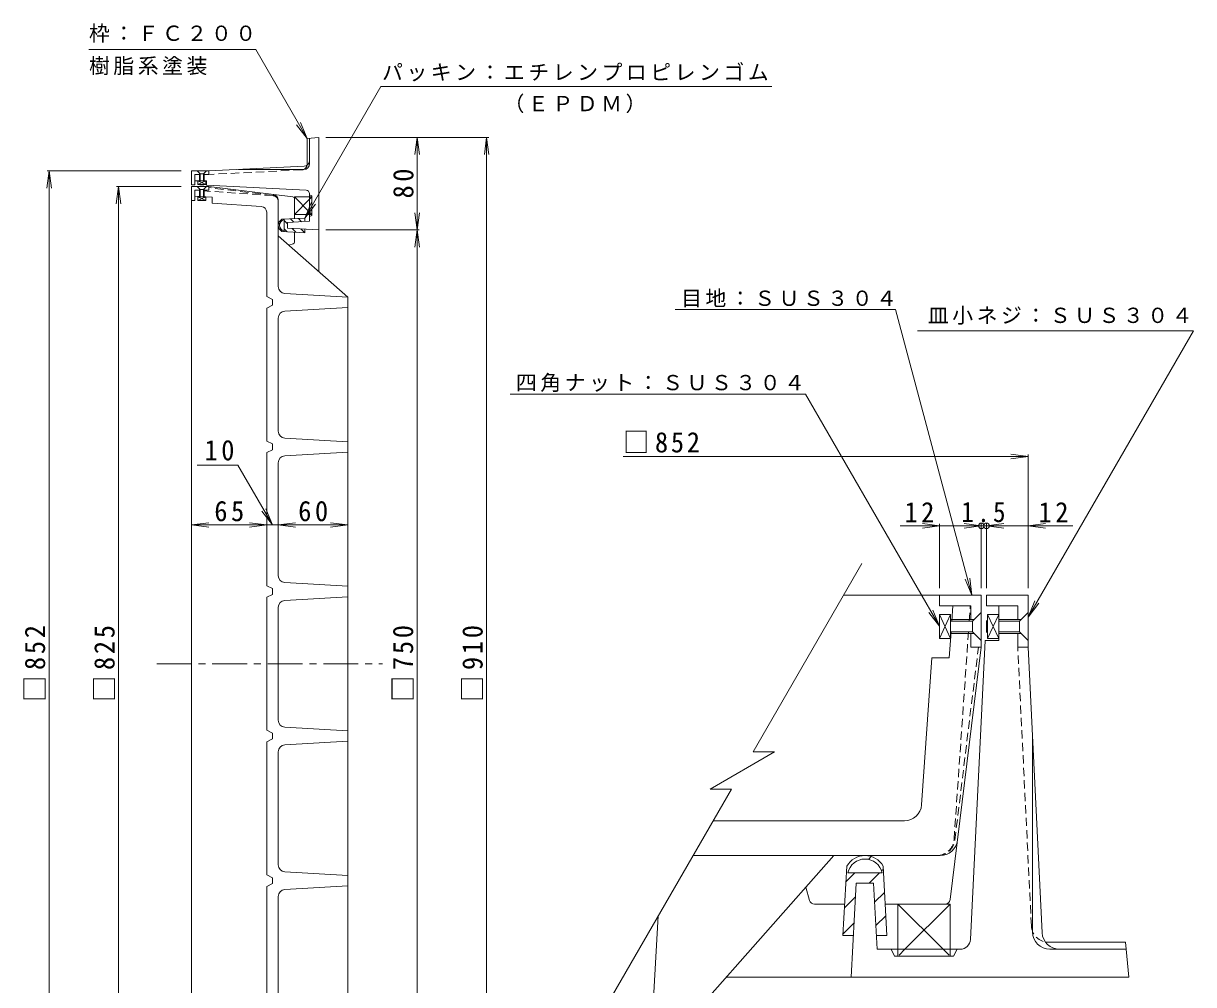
# Model space of a CAD drawing. Units: millimetres, scale not verified, with parts at other scales. Extents: x -1152 to 1125, y -823 to 838.
# Drawn here: x 114 to 1125, y -326 to 505 of the extents above; entities that cross this region are included whole.
import ezdxf

# ---------------------------------------------------------------- set-up
doc = ezdxf.new("R2010")
doc.units = ezdxf.units.MM
doc.header["$LTSCALE"] = 6
doc.header["$PDMODE"] = 32
doc.header["$PDSIZE"] = 4.8
doc.linetypes.add('CHAIN1', pattern=[8, 5, -1, 1, -1])
doc.linetypes.add('DASHED1', pattern=[1.8, 1.2, -0.6])
for name, color, linetype, lineweight in [('1-0_1-0ﾚｲﾔ', 2, 'Continuous', 9), ('1-1_1-1ﾚｲﾔ', 3, 'Continuous', 9), ('1-2_1-2ﾚｲﾔ', 6, 'Continuous', 9), ('1-E', 7, 'Continuous', 9), ('1-F', 7, 'Continuous', 9), ('D-0', 2, 'Continuous', 9), ('D-1', 3, 'Continuous', 9), ('D-2', 6, 'Continuous', 9), ('D-E', 7, 'Continuous', 9), ('D-F', 7, 'Continuous', 9)]:
    doc.layers.add(name, color=color, linetype=linetype, lineweight=lineweight)
doc.styles.add('ＭＳ ゴシック', font='')
doc.styles.get('ＭＳ ゴシック').set_extended_font_data('MS Gothic')

msp = doc.modelspace()

# ---------------------------------------------------------------- linework, layer by layer
at = {"layer": '1-0_1-0ﾚｲﾔ'}
for p, q in [((369.415, 405.965), (359.415, 404.965)), ((359.415, 382.878), (359.415, 404.965)), ((361.415, 383.215), (361.415, 405.165)), ((369.415, 290.048), (369.415, 405.965)), ((259.415, 376.965), (259.415, 364.965)), ((266.415, 374.965), (266.415, 368.465)), ((266.915, 368.465), (266.915, 374.465)), ((272.415, 376.965), (269.915, 374.465)), ((269.915, 368.465), (269.915, 374.465)), ((270.415, 374.965), (270.415, 368.465)), ((356.66, 380.986), (274.415, 376.954)), ((356.415, 378.215), (300.141, 378.215)), ((259.415, 364.965), (262.415, 364.965)), ((262.415, 373.965), (262.415, 364.965)), ((262.415, 373.965), (266.415, 373.965)), ((272.415, 368.465), (262.415, 368.465)), ((264.915, 368.465), (271.915, 365.265)), ((271.915, 368.465), (264.915, 365.265)), ((266.915, 364.965), (266.615, 365.265)), ((266.915, 365.265), (266.915, 364.965)), ((266.915, 364.965), (269.915, 364.965)), ((270.415, 373.965), (274.415, 373.965)), ((271.915, 365.265), (271.915, 368.465)), ((272.415, 368.465), (272.415, 364.559)), ((358.566, 360.359), (272.415, 364.559)), ((361.415, 357.363), (361.415, 333.465)), ((361.415, 333.465), (342.415, 332.465)), ((342.415, 327.465), (342.415, 332.465)), ((342.415, 327.465), (369.415, 325.965))]:
    msp.add_line(p, q, dxfattribs=at)
at = {"layer": '1-0_1-0ﾚｲﾔ', "linetype": 'DASHED1'}
msp.add_line((354.66, 377.884), (274.415, 373.95), dxfattribs=at)
at = {"layer": '1-0_1-0ﾚｲﾔ'}
for points in [[(259.415, 376.965), (274.415, 376.965), (274.415, 373.965)], [(264.415, 376.965), (266.915, 374.465), (269.915, 374.465)], [(264.915, 368.465), (264.915, 365.265), (271.915, 365.265)], [(269.915, 365.265), (269.915, 364.965), (270.215, 365.265)], [(361.415, 337.465), (363.415, 338.465), (363.415, 355.465), (361.415, 356.465)]]:
    msp.add_lwpolyline(points, dxfattribs=at)
for centre, radius, start, end in [((356.415, 385.98), 5, 272.80643, 0), ((356.415, 383.215), 5, 270, 0), ((354.415, 382.878), 5, 348.84421, 0), ((358.415, 357.363), 3, 0, 87.10945)]:
    msp.add_arc(centre, radius, start, end, dxfattribs=at)
at = {"layer": '1-0_1-0ﾚｲﾔ', "linetype": 'DASHED1'}
msp.add_arc((354.415, 382.878), 5, 272.80652, 348.84421, dxfattribs=at)
at = {"layer": '1-1_1-1ﾚｲﾔ'}
for p, q in [((259.415, 363.465), (259.415, -461.535)), ((259.415, 363.465), (274.415, 363.465)), ((262.415, 351.465), (262.415, 360.465)), ((262.415, 360.465), (266.415, 360.465)), ((266.915, 354.946), (262.415, 355.257)), ((264.915, 354.6), (271.915, 351.4)), ((271.915, 354.6), (264.915, 351.4)), ((266.415, 361.465), (266.415, 354.6)), ((266.915, 354.6), (266.915, 360.965)), ((272.415, 363.465), (269.915, 360.965)), ((269.915, 354.6), (269.915, 360.965)), ((277.415, 354.219), (269.915, 354.738)), ((270.415, 361.465), (270.415, 354.6)), ((270.415, 360.465), (274.415, 360.465)), ((347.099, 354.49), (274.415, 363.465)), ((274.415, 360.465), (274.415, 363.465)), ((277.415, 349.219), (277.415, 354.219)), ((259.415, 351.465), (262.415, 351.465)), ((319.76, 346.287), (277.415, 349.219)), ((334.415, 277.125), (334.415, 351.636)), ((348.415, 335.785), (348.415, 353.001)), ((324.415, 341.299), (324.415, 268.465)), ((348.415, 315.459), (348.415, 324.127)), ((334.415, 320.965), (394.415, 267.965)), ((347.327, 314.017), (343.514, 312.927)), ((324.415, 268.465), (329.415, 265.965)), ((329.415, 265.965), (329.415, 260.965)), ((340.066, 271.135), (394.415, 267.965)), ((394.415, -366.035), (394.415, 267.965)), ((340.066, 255.795), (394.415, 258.965)), ((334.415, 152.125), (334.415, 249.805)), ((324.415, 143.465), (329.415, 140.965)), ((340.066, 146.135), (394.415, 142.965)), ((329.415, 140.965), (329.415, 135.965)), ((340.066, 130.795), (394.415, 133.965)), ((334.415, 27.125), (334.415, 124.805)), ((340.066, 21.135), (394.415, 17.965)), ((324.415, 18.465), (329.415, 15.965)), ((329.415, 10.965), (324.415, 8.465)), ((329.415, 15.965), (329.415, 10.965)), ((324.415, -106.535), (324.415, 8.465)), ((340.066, 5.795), (394.415, 8.965)), ((334.415, -97.875), (334.415, -0.195)), ((329.415, -109.035), (324.415, -106.535)), ((329.415, -114.035), (329.415, -109.035)), ((340.066, -103.864), (394.415, -107.035)), ((324.415, -116.535), (329.415, -114.035)), ((340.066, -119.205), (394.415, -116.035)), ((334.415, -125.195), (334.415, -222.875)), ((340.066, -228.864), (394.415, -232.035)), ((324.415, -241.535), (329.415, -239.035)), ((329.415, -239.035), (329.415, -234.035)), ((340.066, -244.205), (394.415, -241.035)), ((334.415, -250.195), (334.415, -347.875))]:
    msp.add_line(p, q, dxfattribs=at)
at = {"layer": '1-1_1-1ﾚｲﾔ', "linetype": 'DASHED1'}
for p, q in [((266.915, 359.97), (262.415, 360.281)), ((329.76, 355.619), (269.915, 359.762)), ((330.022, 355.834), (274.415, 362.631))]:
    msp.add_line(p, q, dxfattribs=at)
at = {"layer": '1-1_1-1ﾚｲﾔ', "linetype": 'CHAIN1'}
msp.add_line((229.415, -49.035), (424.415, -49.035), dxfattribs=at)
at = {"layer": '1-1_1-1ﾚｲﾔ'}
for points in [[(264.415, 363.465), (266.915, 360.965), (269.915, 360.965)], [(329.415, 260.965), (324.415, 258.465), (324.415, 143.465)], [(329.415, 135.965), (324.415, 133.465), (324.415, 18.465)], [(329.415, -234.035), (324.415, -231.535), (324.415, -116.535)], [(329.415, -359.035), (324.415, -356.535), (324.415, -241.535)]]:
    msp.add_lwpolyline(points, dxfattribs=at)
msp.add_lwpolyline([(264.915, 354.6), (264.915, 351.4), (271.915, 351.4), (271.915, 354.6)], close=True, dxfattribs=at)
at = {"layer": '1-1_1-1ﾚｲﾔ', "linetype": 'DASHED1'}
for centre, end in [((329.415, 350.631), 86.03969), ((329.415, 350.871), 83.03145)]:
    msp.add_arc(centre, 5, 0, end, dxfattribs=at)
at = {"layer": '1-1_1-1ﾚｲﾔ'}
for centre, radius, start, end in [((329.415, 351.636), 5, 0, 82.96114), ((346.915, 353.001), 1.5, 0, 82.9615), ((319.415, 341.299), 5, 0, 86.03975), ((346.915, 315.459), 1.5, 285.94189, 0), ((340.415, 277.125), 6, 180, 266.66078), ((340.415, 249.805), 6, 93.33922, 180), ((340.415, 152.125), 6, 180, 266.66077), ((340.415, 124.805), 6, 93.33923, 180), ((340.415, 27.125), 6, 180, 266.66077), ((340.415, -0.195), 6, 93.33923, 180), ((340.415, -97.875), 6, 180, 266.66077), ((340.415, -125.195), 6, 93.33923, 180), ((340.415, -222.875), 6, 180, 266.66077), ((340.415, -250.195), 6, 93.33923, 180)]:
    msp.add_arc(centre, radius, start, end, dxfattribs=at)
at = {"layer": '1-2_1-2ﾚｲﾔ'}
for p, q in [((348.415, 354.465), (348.415, 339.465)), ((348.415, 354.465), (361.415, 341.465)), ((361.415, 354.465), (348.415, 354.465)), ((348.415, 339.465), (361.415, 352.465)), ((357.415, 336.259), (337.497, 335.21)), ((338.309, 335.253), (338.847, 334.716)), ((339.415, 325.069), (339.415, 334.867)), ((339.415, 334.147), (342.415, 331.147)), ((345.027, 335.607), (347.881, 332.753)), ((348.415, 339.465), (361.415, 339.465)), ((351.744, 335.96), (354.598, 333.106)), ((357.415, 333.255), (357.415, 336.259)), ((334.699, 331.792), (335.517, 330.974)), ((337.48, 324.735), (357.415, 323.627)), ((339.415, 327.076), (342.008, 324.483)), ((346.314, 327.249), (349.495, 324.067)), ((353.801, 326.833), (356.982, 323.651)), ((357.415, 323.627), (357.415, 326.632))]:
    msp.add_line(p, q, dxfattribs=at)
at = {"layer": '1-2_1-2ﾚｲﾔ', "linetype": 'DASHED1'}
for p, q in [((361.415, 352.465), (363.415, 354.465)), ((363.415, 354.465), (361.415, 354.465)), ((363.415, 339.465), (363.415, 354.465)), ((361.415, 341.465), (363.415, 339.465)), ((361.415, 339.465), (363.415, 339.465))]:
    msp.add_line(p, q, dxfattribs=at)
at = {"layer": '1-2_1-2ﾚｲﾔ'}
for radius, start, end in [(6, 119.09898, 240.71602), (5, 101.53581, 258.46419)]:
    msp.add_arc((340.415, 329.968), radius, start, end, dxfattribs=at)
at = {"layer": '1-E'}
for p, q in [((357.415, 336.259), (423.063, 449.964)), ((423.063, 449.964), (760.874, 449.964)), ((359.415, 404.965), (350.284, 416.865)), ((359.415, 404.965), (353.675, 418.823)), ((357.415, 336.259), (363.155, 350.117)), ((357.415, 336.259), (366.547, 348.159))]:
    msp.add_line(p, q, dxfattribs=at)
msp.add_lwpolyline([(359.415, 404.965), (314.959, 481.965), (170.876, 481.965)], dxfattribs=at)
at = {"layer": '1-F'}
for p, q in [((375.415, 405.965), (516.215, 405.965)), ((454.415, 405.965), (452.457, 391.093)), ((454.415, 325.965), (454.415, 405.965)), ((454.415, 405.965), (456.373, 391.093)), ((514.415, 405.965), (512.457, 391.093)), ((514.415, -504.035), (514.415, 405.965)), ((514.415, 405.965), (516.373, 391.093)), ((136.415, 376.965), (134.457, 362.093)), ((250.415, 376.965), (134.615, 376.965)), ((136.415, -475.035), (136.415, 376.965)), ((136.415, 376.965), (138.373, 362.093)), ((196.415, 363.465), (194.457, 348.593)), ((250.415, 363.465), (194.615, 363.465)), ((196.415, -461.535), (196.415, 363.465)), ((196.415, 363.465), (198.373, 348.593)), ((454.415, 325.965), (452.457, 340.837)), ((454.415, 325.965), (456.373, 340.837)), ((375.415, 325.965), (456.215, 325.965)), ((454.415, 325.965), (452.457, 311.093)), ((454.415, -424.035), (454.415, 325.965)), ((454.415, 325.965), (456.373, 311.093)), ((329.415, 70.965), (320.284, 82.865)), ((329.415, 70.965), (323.675, 84.823)), ((259.415, 70.965), (274.287, 72.923)), ((259.415, 70.965), (324.415, 70.965)), ((259.415, 70.965), (274.287, 69.007)), ((324.415, 70.965), (309.543, 72.923)), ((324.415, 70.965), (309.543, 69.007)), ((324.415, 70.965), (334.415, 70.965)), ((334.415, 70.965), (349.287, 69.007)), ((394.415, 70.965), (379.543, 72.923)), ((394.415, 70.965), (379.543, 69.007))]:
    msp.add_line(p, q, dxfattribs=at)
for points in [[(329.415, 70.965), (299.508, 122.765), (264.197, 122.765)], [(394.415, 70.965), (334.415, 70.965), (349.287, 72.923)]]:
    msp.add_lwpolyline(points, dxfattribs=at)
at = {"layer": 'D-0'}
for p, q in [((946.302, 10.194), (946.302, 1.194)), ((982.301, 10.194), (946.302, 10.194)), ((973.301, 1.194), (946.302, 1.194)), ((956.801, -28.806), (956.801, 1.194)), ((973.301, 1.194), (973.301, -10.806)), ((956.801, -6.306), (947.201, -27.306)), ((956.801, -27.306), (947.201, -6.306)), ((946.301, -12.306), (947.201, -11.406)), ((947.201, -12.306), (946.301, -12.306)), ((946.301, -12.306), (946.301, -21.306)), ((976.302, -10.806), (956.801, -10.806)), ((956.801, -12.306), (974.802, -12.306)), ((932.483, -287.26), (945.082, -28.806)), ((956.801, -28.806), (945.082, -28.806)), ((947.201, -27.306), (956.801, -27.306)), ((956.801, -21.306), (974.802, -21.306)), ((976.302, -22.806), (956.801, -22.806)), ((973.301, -22.806), (973.301, -34.807)), ((982.301, -28.806), (974.802, -21.306)), ((994.363, -281.542), (982.268, -34.807)), ((986.051, -280.807), (986.051, -111.984)), ((833.801, -238.807), (829.301, -319.806)), ((833.801, -238.807), (848.801, -238.807)), ((851.801, -295.807), (848.801, -238.807)), ((1000.04, -289.807), (1066.301, -289.807)), ((1069.301, -319.806), (1066.301, -289.807)), ((923.494, -295.807), (851.801, -295.807)), ((1001.051, -295.807), (1066.901, -295.807)), ((721.551, -319.806), (1069.301, -319.806))]:
    msp.add_line(p, q, dxfattribs=at)
at = {"layer": 'D-0', "linetype": 'DASHED1'}
msp.add_line((985.058, -275.541), (973.257, -34.807), dxfattribs=at)
at = {"layer": 'D-0'}
for points in [[(982.301, 10.194), (982.301, -34.807), (973.301, -34.807)], [(956.801, -6.306), (947.201, -6.306), (947.201, -27.306)], [(982.301, -4.807), (974.802, -12.306), (974.802, -21.306)], [(947.201, -21.306), (946.301, -21.306), (947.201, -22.206)], [(863.801, -295.807), (866.801, -301.807), (917.801, -301.807), (920.801, -295.807)]]:
    msp.add_lwpolyline(points, dxfattribs=at)
at = {"layer": 'D-0', "linetype": 'DASHED1'}
msp.add_arc((1000.04, -274.807), 15, 182.80652, 258.84421, dxfattribs=at)
at = {"layer": 'D-0'}
for centre, radius, start, end in [((1001.051, -280.807), 15, 180, 270), ((1009.345, -280.807), 15, 182.80643, 270), ((923.494, -286.807), 9, 270, 357.10945), ((1000.04, -274.807), 15, 258.84421, 270)]:
    msp.add_arc(centre, radius, start, end, dxfattribs=at)
at = {"layer": 'D-1'}
for p, q in [((941.801, 10.194), (822.783, 10.194)), ((905.801, 10.194), (905.801, 1.194)), ((941.801, 10.194), (941.801, -34.807)), ((905.801, 1.194), (932.801, 1.194)), ((916.244, -12.306), (917.178, 1.194)), ((932.801, 1.194), (932.801, -10.806)), ((915.205, -6.306), (905.605, -27.306)), ((915.205, -27.306), (905.605, -6.306)), ((941.801, -4.807), (934.301, -12.306)), ((935.801, -10.806), (915.205, -10.806)), ((915.205, -12.306), (934.301, -12.306)), ((934.301, -12.306), (934.301, -21.306)), ((914.063, -43.807), (915.621, -21.306)), ((915.205, -21.306), (934.301, -21.306)), ((935.801, -22.806), (915.205, -22.806)), ((932.801, -22.806), (932.801, -34.807)), ((941.801, -28.806), (934.301, -21.306)), ((914.876, -252.858), (941.801, -34.807)), ((932.801, -34.807), (941.801, -34.807)), ((890.268, -170.843), (899.063, -43.807)), ((899.063, -43.807), (914.063, -43.807)), ((710.199, -184.806), (875.303, -184.806)), ((814.301, -214.806), (655.301, -394.806)), ((906.313, -214.806), (692.879, -214.806)), ((793.456, -253.542), (790.188, -242.105)), ((797.783, -256.806), (823.787, -256.806)), ((858.761, -256.806), (910.41, -256.806)), ((655.301, -394.806), (662.758, -266.977))]:
    msp.add_line(p, q, dxfattribs=at)
at = {"layer": 'D-1', "linetype": 'DASHED1'}
for p, q in [((931.315, -12.306), (932.249, 1.194)), ((918.263, -200.842), (930.692, -21.306)), ((918.907, -201.626), (939.3, -34.807))]:
    msp.add_line(p, q, dxfattribs=at)
at = {"layer": 'D-1'}
msp.add_lwpolyline([(915.205, -6.306), (905.605, -6.306), (905.605, -27.306), (915.205, -27.306)], close=True, dxfattribs=at)
for centre, radius, start, end in [((875.303, -169.807), 15, 270, 356.03975), ((906.313, -199.806), 15, 270, 352.96114), ((797.783, -252.306), 4.5, 195.94189, 270), ((910.41, -252.306), 4.5, 270, 352.9615)]:
    msp.add_arc(centre, radius, start, end, dxfattribs=at)
at = {"layer": 'D-1', "linetype": 'DASHED1'}
for centre, end in [((903.299, -199.806), 356.03969), ((904.018, -199.806), 353.03145)]:
    msp.add_arc(centre, 15, 270, end, dxfattribs=at)
at = {"layer": 'D-2'}
for p, q in [((846.782, -215.659), (844.328, -218.113)), ((825.61, -224.002), (822.288, -283.807)), ((832.634, -229.807), (824.855, -237.586)), ((826.612, -229.807), (856.006, -229.807)), ((853.848, -229.807), (844.848, -238.807)), ((857.165, -226.489), (855.553, -228.102)), ((860.182, -283.807), (857.037, -224.053)), ((833.152, -250.503), (823.607, -260.047)), ((858.226, -246.641), (849.664, -255.203)), ((914.802, -256.807), (869.802, -256.807)), ((869.802, -256.807), (908.801, -295.807)), ((869.802, -256.807), (869.802, -295.807)), ((914.802, -256.807), (875.802, -295.807)), ((914.802, -295.807), (914.802, -256.807)), ((831.904, -272.964), (822.36, -282.508)), ((859.287, -266.794), (850.725, -275.356)), ((822.288, -283.807), (831.301, -283.807)), ((851.17, -283.807), (860.182, -283.807))]:
    msp.add_line(p, q, dxfattribs=at)
at = {"layer": 'D-2', "linetype": 'DASHED1'}
for p, q in [((875.802, -295.807), (869.802, -301.807)), ((869.802, -295.807), (869.802, -301.807)), ((869.802, -301.807), (914.802, -301.807)), ((908.801, -295.807), (914.802, -301.807)), ((914.802, -301.807), (914.802, -295.807))]:
    msp.add_line(p, q, dxfattribs=at)
at = {"layer": 'D-2'}
for radius, start, end in [(18, 29.09898, 150.71602), (15, 11.53581, 168.46419)]:
    msp.add_arc((841.309, -232.806), radius, start, end, dxfattribs=at)
at = {"layer": 'D-E'}
for p, q in [((886.697, 238.913), (1125.207, 238.913)), ((982.301, -8.608), (1125.207, 238.913)), ((534.732, 184.008), (789.789, 184.008)), ((905.605, -16.591), (789.789, 184.008)), ((933.728, 10.194), (927.988, 24.052)), ((933.728, 10.194), (931.77, 25.065)), ((982.301, -8.608), (988.041, 5.251)), ((982.301, -8.608), (991.433, 3.293)), ((905.605, -16.591), (896.474, -4.69)), ((905.605, -16.591), (899.865, -2.732))]:
    msp.add_line(p, q, dxfattribs=at)
msp.add_lwpolyline([(677.433, 257.139), (867.559, 257.139), (933.728, 10.194)], dxfattribs=at)
at = {"layer": 'D-F'}
for p, q in [((982.301, 130.194), (967.43, 132.151)), ((982.301, 16.194), (982.301, 131.994)), ((632.257, 130.194), (982.301, 130.194)), ((982.301, 130.194), (967.43, 128.236)), ((905.801, 70.194), (890.93, 72.151)), ((905.801, 16.194), (905.801, 71.994)), ((941.801, 70.194), (926.93, 72.151)), ((941.801, 16.194), (941.801, 71.994)), ((946.302, 70.194), (961.173, 72.151)), ((946.302, 16.194), (946.302, 71.994)), ((982.301, 70.194), (997.173, 72.151)), ((905.801, 70.194), (871.689, 70.194)), ((905.801, 70.194), (890.93, 68.236)), ((905.801, 70.194), (941.801, 70.194)), ((941.801, 70.194), (926.93, 68.236)), ((946.302, 70.194), (941.801, 70.194)), ((946.302, 70.194), (961.173, 68.236)), ((946.302, 70.194), (982.301, 70.194)), ((982.301, 70.194), (997.173, 68.236)), ((982.301, 70.194), (1020.931, 70.194)), ((838.63, 37.642), (744.64, -125.152)), ((744.64, -125.152), (763.244, -125.152)), ((726.036, -157.375), (578.72, -412.536))]:
    msp.add_line(p, q, dxfattribs=at)
msp.add_lwpolyline([(726.036, -157.375), (707.432, -157.375), (763.244, -125.152)], dxfattribs=at)
for p in [(941.801, 70.194), (946.302, 70.194)]:
    msp.add_point(p, dxfattribs=at)

# ---------------------------------------------------------------- texts
at = {"layer": '1-E', "char_height": 13.2, "attachment_point": 7, "style": 'ＭＳ ゴシック'}
for s, insert in [('\\T1.17;枠：ＦＣ２００', (170.876, 487.965)), ('\\T1.17;樹脂系塗装', (170.876, 459.765)), ('\\T1.17;パッキン：エチレンプロピレンゴム', (424.083, 454.388)), ('\\T1.17;（ＥＰＤＭ）', (529.083, 426.882))]:
    msp.add_mtext(s, dxfattribs=dict(at, insert=insert))
at = {"layer": '1-F', "color": 2, "char_height": 17.6, "attachment_point": 7, "rotation": 90, "style": 'ＭＳ ゴシック'}
for s, insert in [('\\T1.27;\\W0.95;80', (451.415, 353.215)), ('\\T1.21;\\W0.95;□852', (133.415, -82.035)), ('\\T1.21;\\W0.95;□825', (193.415, -82.035)), ('\\T1.21;\\W0.95;□750', (451.415, -82.035)), ('\\T1.21;\\W0.95;□910', (511.415, -82.035))]:
    msp.add_mtext(s, dxfattribs=dict(at, insert=insert))
at = {"layer": '1-F', "color": 2, "char_height": 17.6, "attachment_point": 7, "style": 'ＭＳ ゴシック'}
for s, insert in [('\\T1.27;\\W0.95;10', (270.699, 126.562)), ('\\T1.27;\\W0.95;65', (279.165, 73.965)), ('\\T1.27;\\W0.95;60', (351.665, 73.965))]:
    msp.add_mtext(s, dxfattribs=dict(at, insert=insert))
at = {"layer": 'D-E', "char_height": 13.2, "attachment_point": 7, "style": 'ＭＳ ゴシック'}
for s, insert in [('\\T1.17;目地：ＳＵＳ３０４', (682.404, 259.021)), ('\\T1.17;皿小ネジ：ＳＵＳ３０４', (895.62, 244.113)), ('\\T1.17;四角ナット：ＳＵＳ３０４', (539.702, 185.891))]:
    msp.add_mtext(s, dxfattribs=dict(at, insert=insert))
at = {"layer": 'D-F', "color": 2, "char_height": 17.6, "attachment_point": 7, "style": 'ＭＳ ゴシック'}
for s, insert in [('\\T1.21;\\W0.95;□852', (632.257, 133.194)), ('\\T1.27;\\W0.95;12', (875.41, 73.194)), ('\\T1.27;\\W0.9;1.5', (924.551, 73.194)), ('\\T1.27;\\W0.95;12', (991.259, 73.194))]:
    msp.add_mtext(s, dxfattribs=dict(at, insert=insert))

doc.saveas('drawing.dxf')
